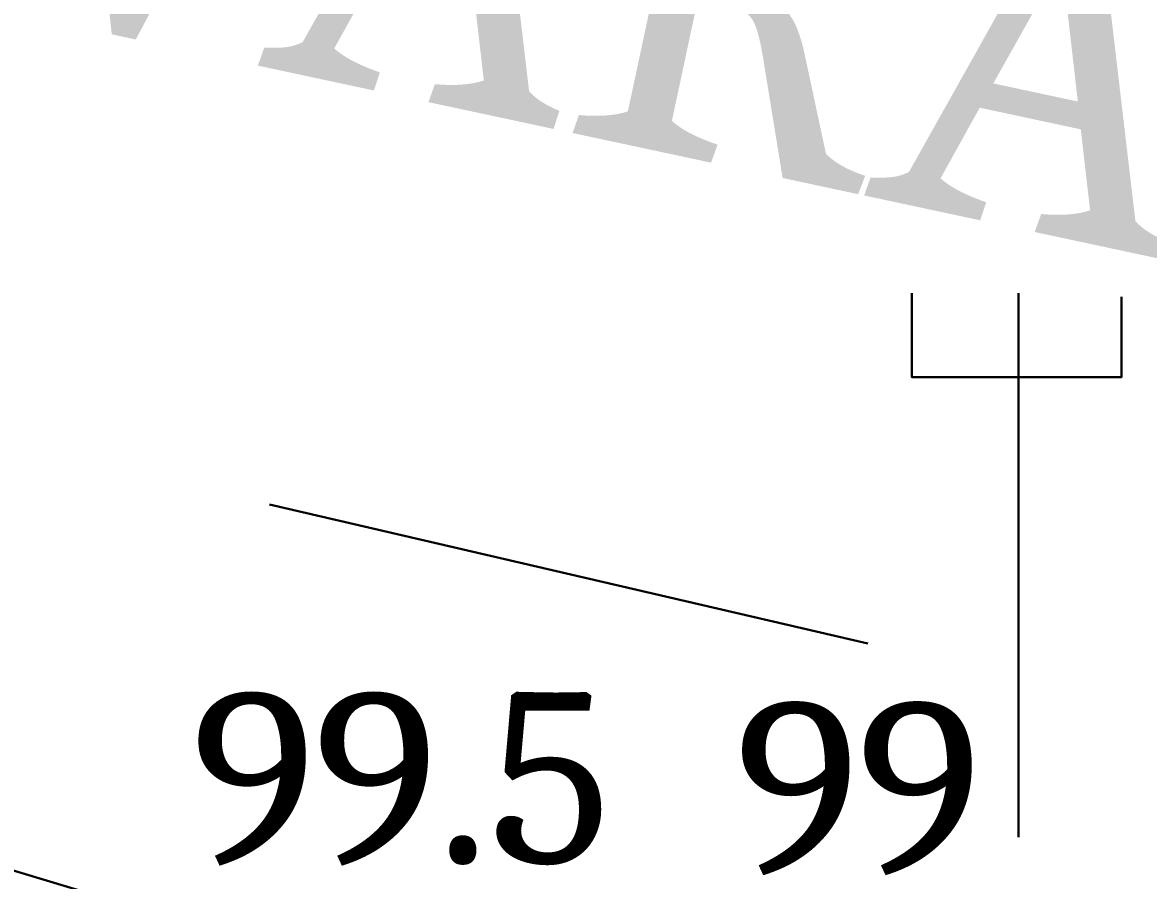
# Model space of a CAD drawing. Header units: inches. Extents: x 12 to 499, y -1 to 336.
# Drawn here: x 257.5 to 264.1, y 90.35 to 95.38 of the extents above; entities that cross this region are included whole.
import ezdxf
from ezdxf.enums import TextEntityAlignment as Align

# ---------------------------------------------------------------- set-up
doc = ezdxf.new("R2010")
doc.units = ezdxf.units.IN
doc.linetypes.add('ACAD_ISO03W100', pattern=[30, 12, -18])
for name, color, linetype in [('Layer1', 5, 'Continuous'), ('Layer2', 1, 'Continuous'), ('PTS1-Cont-H', 7, 'Continuous'), ('STR-STR1', 7, 'Continuous')]:
    doc.layers.add(name, color=color, linetype=linetype)
doc.styles.get("Standard").update_dxf_attribs({"font": 'Cambria.ttf'})

msp = doc.modelspace()

# ---------------------------------------------------------------- linework, layer by layer
at = {"layer": 'Layer1', "color": 6, "linetype": 'ACAD_ISO03W100', "lineweight": 30, "ltscale": 0.3, "elevation": 97.966}
msp.add_lwpolyline([(271.2193, 89.7044), (254.1663, 93.6604), (248.1243, 96.2574), (233.4173, 103.1094), (226.6563, 105.1934)], dxfattribs=at)
at = {"layer": 'Layer2', "lineweight": 30, "elevation": 98.301}
msp.add_lwpolyline([(264.0023, 88.4294), (248.3693, 93.1414), (246.0343, 95.7624), (244.3163, 97.0044), (232.3783, 103.1704), (222.0033, 105.0204), (209.3463, 106.7944)], dxfattribs=at)
at = {"layer": 'Layer2', "color": 7, "lineweight": 30}
msp.add_lwpolyline([(263.9399, 93.7692), (263.9399, 93.2986), (262.7108, 93.2986), (262.7108, 93.7896)], dxfattribs=at)
at = {"layer": 'Layer2', "color": 7, "lineweight": 30, "elevation": 98.815}
msp.add_lwpolyline([(263.3353, 90.6024), (263.3353, 93.7896)], dxfattribs=at)

# ---------------------------------------------------------------- texts
at = {"layer": 'PTS1-Cont-H', "color": 41}
msp.add_text('99.5', height=1, dxfattribs=at).set_placement((259.7185, 90.9456), align=Align.MIDDLE)
at = {"layer": 'PTS1-Cont-H', "color": 40}
msp.add_text('99', height=1, dxfattribs=at).set_placement((262.3947, 90.8898), align=Align.MIDDLE)
at = {"layer": 'STR-STR1'}
msp.add_text('KELWARA >>>', height=2, rotation=347.91355, dxfattribs=at).set_placement((251.3687, 96.7316))

doc.saveas('drawing.dxf')
